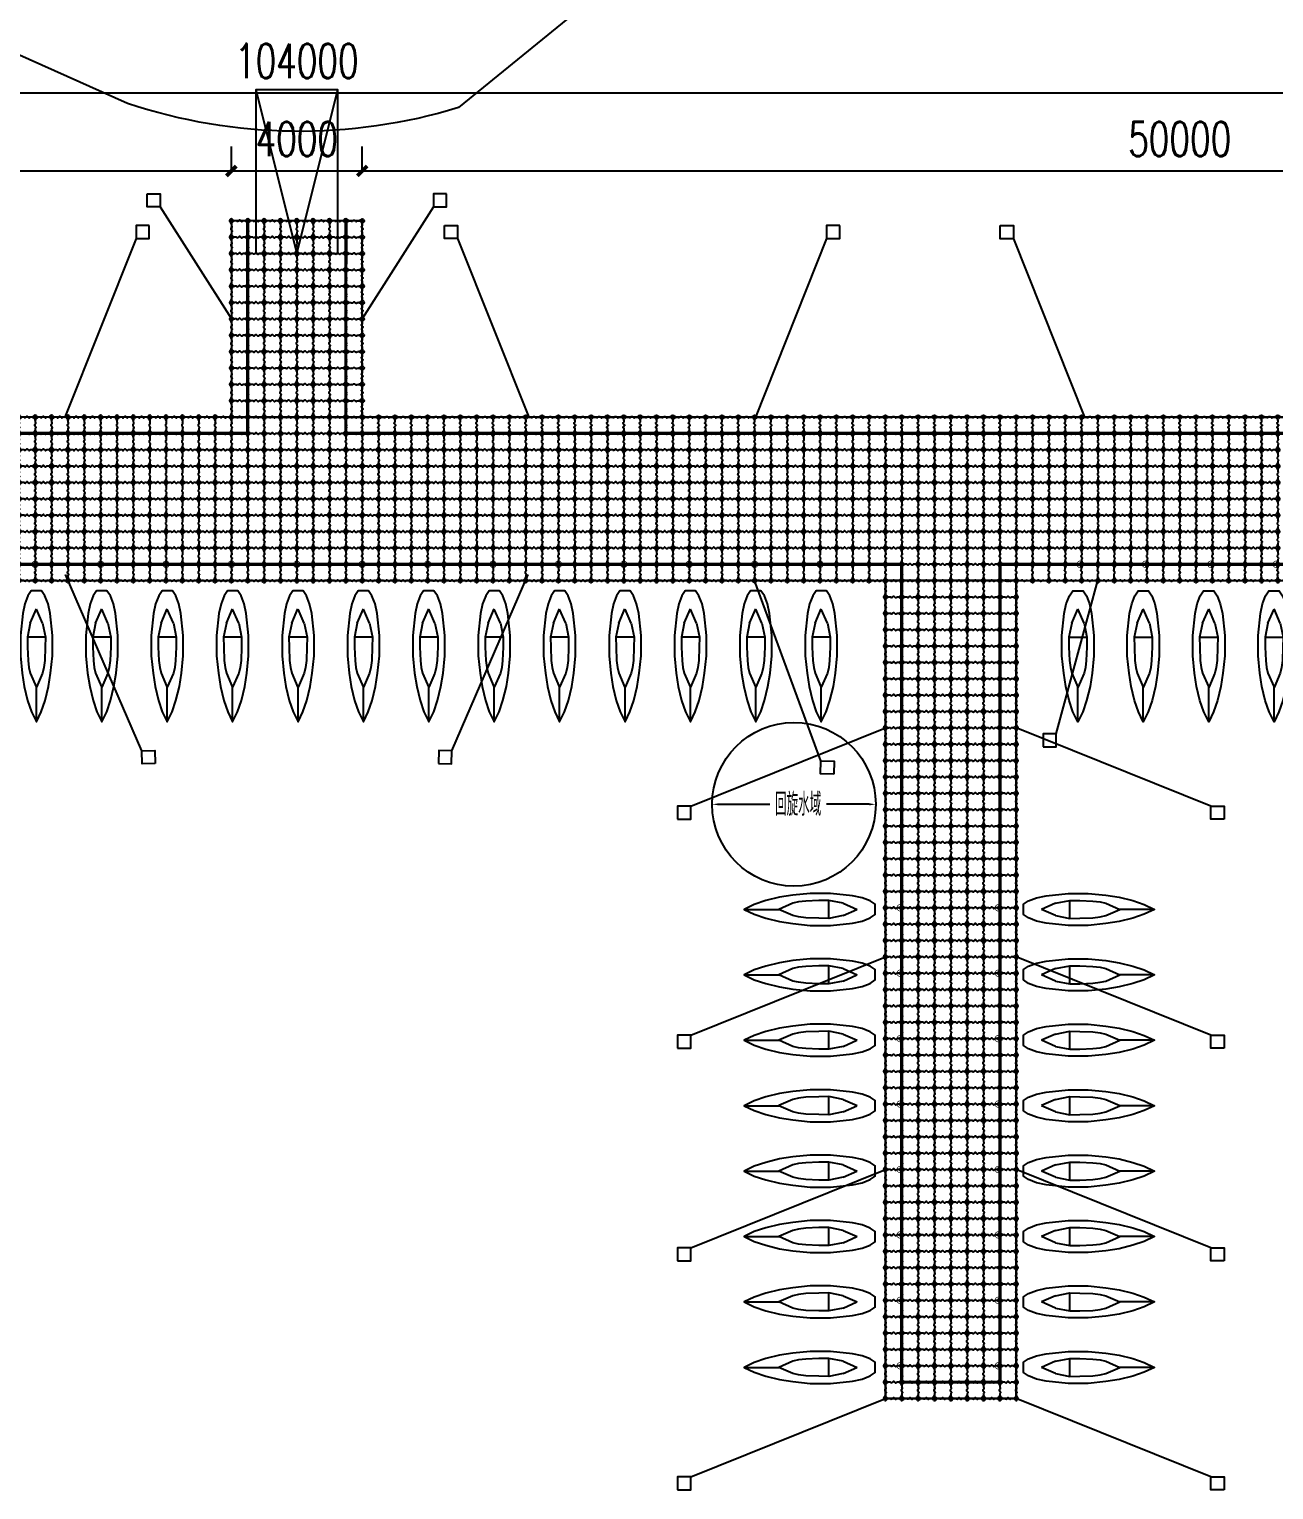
# Model space of a CAD drawing. Extents: x -2575501 to 16617496, y -2334620 to 1078419.
# Drawn here: x 10385765 to 10423826, y 393297 to 437944 of the extents above; entities that cross this region are included whole.
import ezdxf

# ---------------------------------------------------------------- set-up
doc = ezdxf.new("R2010")
doc.units = 0
doc.header["$LTSCALE"] = 10
doc.header["$MEASUREMENT"] = 0
for name, color, linetype in [('W-BRIDGE_APPROACH引桥', 4, 'Continuous'), ('W-FLOAT_BOWL浮筒', 253, 'Continuous'), ('固定锚', 5, 'Continuous'), ('平面配景', 7, 'Continuous')]:
    doc.layers.add(name, color=color, linetype=linetype)
doc.styles.add('STANDARD_T3', font='simplex.shx', dxfattribs={"width": 0.7, "bigfont": 'gbcbig.shx'})
doc.dimstyles.new('W&&200', dxfattribs={"dimtxt": 700, "dimasz": 200, "dimexe": 500, "dimexo": 600, "dimgap": 200, "dimtad": 1, "dimdec": 0, "dimzin": 0, "dimdsep": 46, "dimtxsty": 'STANDARD_T3', "dimcen": 0.09, "dimclrd": 1, "dimclre": 1, "dimclrt": 7, "dimazin": 2, "dimtfac": 1, "dimtdec": 0, "dimtix": 1, "dimtmove": 2, "dimatfit": 3, "dimfxl": 100, "dimtolj": 1, "dimtzin": 0, "dimarcsym": 0})
doc.dimstyles.new('W__300', dxfattribs={"dimtxt": 1050, "dimasz": 300, "dimexe": 750, "dimexo": 900, "dimgap": 450, "dimtad": 1, "dimdec": 0, "dimzin": 0, "dimdsep": 46, "dimtxsty": 'STANDARD_T3', "dimblk": 'ARCHTICK', "dimcen": 0.09, "dimclrd": 1, "dimclre": 1, "dimclrt": 2, "dimadec": 0, "dimazin": 0, "dimtfac": 1, "dimtdec": 0, "dimtix": 1, "dimtmove": 2, "dimatfit": 3, "dimldrblk": 'ARCHTICK', "dimfxl": 1, "dimtolj": 1, "dimtzin": 0, "dimarcsym": 0})

# ---------------------------------------------------------------- blocks, each defined once
blk = doc.blocks.new('橙浮筒')
at = {"layer": 'W-FLOAT_BOWL浮筒', "color": 30}
for p, q in [((-549, 527), (-527, 549)), ((-549, 473), (-521, 445)), ((-445, 479), (-479, 445)), ((-473, 549), (-445, 521)), ((-351, 500), (-395, 500)), ((-329, 484), (-345, 497)), ((-307, 481), (-323, 481)), ((-301, 484), (-268, 513)), ((-239, 516), (-261, 516)), ((-199, 484), (-232, 513)), ((-193, 481), (-177, 481)), ((-171, 484), (-155, 497)), ((-105, 500), (-149, 500)), ((-27, 549), (-55, 521)), ((-55, 479), (-21, 445)), ((49, 473), (21, 445)), ((27, 549), (49, 527)), ((-549, 27), (-521, 55)), ((-516, 261), (-516, 239)), ((-484, 301), (-513, 268)), ((-484, 199), (-513, 232)), ((-500, 395), (-500, 351)), ((-500, 149), (-500, 105)), ((-484, 329), (-497, 345)), ((-484, 171), (-497, 155)), ((-481, 307), (-481, 323)), ((-481, 193), (-481, 177)), ((-479, 55), (-445, 21)), ((-351, 0), (-395, 0)), ((-297, -13), (-264, 16)), ((-242, 19), (-258, 19)), ((-203, -13), (-236, 16)), ((-105, 0), (-149, 0)), ((-21, 55), (-55, 21)), ((-19, 258), (-19, 242)), ((13, 297), (-16, 264)), ((13, 203), (-16, 236)), ((0, 395), (0, 351)), ((0, 149), (0, 105)), ((13, 333), (3, 345)), ((13, 167), (3, 155)), ((16, 304), (16, 326)), ((16, 196), (16, 174)), ((49, 27), (21, 55)), ((-527, -49), (-549, -27)), ((-473, -49), (-445, -21)), ((-333, -13), (-345, -3)), ((-304, -16), (-326, -16)), ((-196, -16), (-174, -16)), ((-167, -13), (-155, -3)), ((-27, -49), (-55, -21)), ((49, -27), (27, -49))]:
    blk.add_line(p, q, dxfattribs=at)
for centre, radius, start, end in [((-522, 500), 38, 135, 225), ((-524, 500), 7, 90, 270), ((-500, 522), 38, 45, 135), ((-500, 500), 25, 106.2602, 163.7398), ((-500, 500), 25, 196.2602, 253.7398), ((-500, 524), 7, 0, 180), ((-500, 476), 7, 180, 0), ((-500, 500), 25, 16.2602, 73.7398), ((-500, 500), 25, 286.2602, 343.7398), ((-476, 500), 7, 270, 90), ((-395, 570), 70, 225, 270), ((-395, 430), 70, 90, 135), ((-351, 490), 10, 47.7263, 90), ((-323, 491), 10, 227.7263, 270), ((-307, 491), 10, 270, 312.2737), ((-261, 506), 10, 90, 132.2737), ((-239, 506), 10, 47.7263, 90), ((-193, 491), 10, 227.7263, 270), ((-177, 491), 10, 270, 312.2737), ((-149, 490), 10, 90, 132.2737), ((-105, 570), 70, 270, 315), ((-105, 430), 70, 45, 90), ((-24, 500), 7, 90, 270), ((0, 522), 38, 45, 135), ((0, 500), 25, 106.2602, 163.7398), ((0, 500), 25, 196.2602, 253.7398), ((0, 524), 7, 0, 180), ((0, 476), 7, 180, 0), ((0, 500), 25, 16.2602, 73.7398), ((0, 500), 25, 286.2602, 343.7398), ((24, 500), 7, 270, 90), ((22, 500), 38, 315, 45), ((-522, 0), 38, 135, 225), ((-524, 0), 7, 90, 270), ((-500, 0), 25, 106.2602, 163.7398), ((-570, 395), 70, 0, 45), ((-570, 105), 70, 315, 0), ((-506, 261), 10, 137.7263, 180), ((-506, 239), 10, 180, 222.2737), ((-500, 24), 7, 0, 180), ((-430, 395), 70, 135, 180), ((-490, 351), 10, 180, 222.2737), ((-490, 149), 10, 137.7263, 180), ((-430, 105), 70, 180, 225), ((-500, 0), 25, 16.2602, 73.7398), ((-491, 323), 10, 0, 42.2737), ((-491, 307), 10, 317.7263, 0), ((-491, 193), 10, 0, 42.2737), ((-491, 177), 10, 317.7263, 0), ((-476, 0), 7, 270, 90), ((-395, 70), 70, 225, 270), ((-395, -70), 70, 90, 135), ((-351, -10), 10, 47.7263, 90), ((-258, 9), 10, 90, 132.2737), ((-242, 9), 10, 47.7263, 90), ((-149, -10), 10, 90, 132.2737), ((-105, 70), 70, 270, 315), ((-105, -70), 70, 45, 90), ((-24, 0), 7, 90, 270), ((0, 0), 25, 106.2602, 163.7398), ((-70, 395), 70, 0, 45), ((-70, 105), 70, 315, 0), ((-9, 258), 10, 137.7263, 180), ((-9, 242), 10, 180, 222.2737), ((0, 24), 7, 0, 180), ((70, 395), 70, 135, 180), ((10, 351), 10, 180, 222.2737), ((10, 149), 10, 137.7263, 180), ((70, 105), 70, 180, 225), ((0, 0), 25, 16.2602, 73.7398), ((6, 326), 10, 0, 42.2737), ((6, 304), 10, 317.7263, 0), ((6, 196), 10, 0, 42.2737), ((6, 174), 10, 317.7263, 0), ((24, 0), 7, 270, 90), ((22, 0), 38, 315, 45), ((-500, -22), 38, 225, 315), ((-500, 0), 25, 196.2602, 253.7398), ((-500, -24), 7, 180, 0), ((-500, 0), 25, 286.2602, 343.7398), ((-326, -6), 10, 227.7263, 270), ((-304, -6), 10, 270, 312.2737), ((-196, -6), 10, 227.7263, 270), ((-174, -6), 10, 270, 312.2737), ((0, -22), 38, 225, 315), ((0, 0), 25, 196.2602, 253.7398), ((0, -24), 7, 180, 0), ((0, 0), 25, 286.2602, 343.7398)]:
    blk.add_arc(centre, radius, start, end, dxfattribs=at)
blk = doc.blocks.new('*U23')
blk.add_blockref('橙浮筒', (250, -250))
blk = doc.blocks.new('*U24')
at = {"color": 0, "linetype": 'ByBlock', "lineweight": -2, "transparency": 16777216}
for p in [(0, 0), (500, 0), (1000, 0), (1500, 0), (2000, 0), (2500, 0), (3000, 0), (3500, 0), (4000, 0), (4500, 0), (5000, 0), (5500, 0), (6000, 0), (6500, 0), (7000, 0), (7500, 0), (8000, 0), (8500, 0), (9000, 0), (9500, 0), (10000, 0), (10500, 0), (11000, 0), (11500, 0), (12000, 0), (12500, 0), (13000, 0), (13500, 0), (14000, 0), (14500, 0), (15000, 0), (15500, 0), (16000, 0), (16500, 0), (17000, 0), (17500, 0), (18000, 0), (18500, 0), (19000, 0), (19500, 0), (20000, 0), (20500, 0), (21000, 0), (21500, 0), (22000, 0), (22500, 0), (23000, 0), (23500, 0), (24000, 0), (24500, 0), (25000, 0), (25500, 0), (26000, 0), (26500, 0), (27000, 0), (27500, 0), (28000, 0), (28500, 0), (29000, 0), (29500, 0), (30000, 0), (30500, 0), (31000, 0), (31500, 0), (32000, 0), (32500, 0), (33000, 0), (33500, 0), (34000, 0), (34500, 0), (35000, 0), (35500, 0), (36000, 0), (36500, 0), (37000, 0), (37500, 0), (38000, 0), (38500, 0), (39000, 0), (39500, 0), (40000, 0), (40500, 0), (41000, 0), (41500, 0), (42000, 0), (42500, 0), (43000, 0), (43500, 0), (44000, 0), (44500, 0), (45000, 0), (45500, 0), (46000, 0), (46500, 0), (47000, 0), (47500, 0), (48000, 0), (48500, 0), (49000, 0), (49500, 0), (50000, 0)]:
    blk.add_blockref('*U23', p, dxfattribs=at)
blk = doc.blocks.new('*U31')
blk.add_blockref('橙浮筒', (250, -250))
blk = doc.blocks.new('*U32')
at = {"color": 0, "linetype": 'ByBlock', "lineweight": -2, "transparency": 16777216}
for p in [(0, 0), (500, 0), (1000, 0), (1500, 0), (2000, 0), (2500, 0), (3000, 0), (3500, 0), (4000, 0), (4500, 0), (5000, 0), (5500, 0), (6000, 0), (6500, 0), (7000, 0), (7500, 0), (8000, 0), (8500, 0), (9000, 0), (9500, 0), (10000, 0), (10500, 0), (11000, 0), (11500, 0), (12000, 0), (12500, 0), (13000, 0), (13500, 0), (14000, 0), (14500, 0), (15000, 0), (15500, 0), (16000, 0), (16500, 0), (17000, 0), (17500, 0), (18000, 0), (18500, 0), (19000, 0), (19500, 0), (20000, 0), (20500, 0), (21000, 0), (21500, 0), (22000, 0), (22500, 0), (23000, 0), (23500, 0), (24000, 0), (24500, 0), (25000, 0), (25500, 0), (26000, 0), (26500, 0), (27000, 0), (27500, 0), (28000, 0), (28500, 0), (29000, 0), (29500, 0), (30000, 0)]:
    blk.add_blockref('*U31', p, dxfattribs=at)
blk = doc.blocks.new('*U33')
blk.add_blockref('橙浮筒', (250, -250))
blk = doc.blocks.new('*U34')
at = {"color": 0, "linetype": 'ByBlock', "lineweight": -2, "transparency": 16777216}
for p in [(0, 0), (500, 0), (1000, 0), (1500, 0), (2000, 0), (2500, 0), (3000, 0), (3500, 0), (4000, 0), (4500, 0), (5000, 0), (5500, 0), (6000, 0), (6500, 0), (7000, 0), (7500, 0), (8000, 0), (8500, 0), (9000, 0), (9500, 0), (10000, 0), (10500, 0), (11000, 0), (11500, 0), (12000, 0), (12500, 0), (13000, 0), (13500, 0), (14000, 0), (14500, 0), (15000, 0), (15500, 0), (16000, 0), (16500, 0), (17000, 0), (17500, 0), (18000, 0), (18500, 0), (19000, 0), (19500, 0), (20000, 0), (20500, 0), (21000, 0), (21500, 0), (22000, 0), (22500, 0), (23000, 0), (23500, 0), (24000, 0), (24500, 0), (25000, 0), (25500, 0), (26000, 0), (26500, 0), (27000, 0), (27500, 0), (28000, 0), (28500, 0), (29000, 0), (29500, 0), (30000, 0), (30500, 0), (31000, 0), (31500, 0), (32000, 0), (32500, 0), (33000, 0), (33500, 0), (34000, 0), (34500, 0), (35000, 0), (35500, 0), (36000, 0), (36500, 0)]:
    blk.add_blockref('*U33', p, dxfattribs=at)
blk = doc.blocks.new('*U43')
blk.add_blockref('橙浮筒', (250, -250))
blk = doc.blocks.new('*U44')
at = {"color": 0, "linetype": 'ByBlock', "lineweight": -2, "transparency": 16777216}
for p in [(0, 0), (0, -500), (0, -1000), (0, -1500), (0, -2000), (0, -2500), (0, -3000), (0, -3500), (0, -4000), (0, -4500), (0, -5000), (0, -5500), (0, -6000), (0, -6500), (0, -7000), (0, -7500), (0, -8000), (0, -8500), (0, -9000), (0, -9500), (0, -10000), (0, -10500), (0, -11000), (0, -11500), (0, -12000), (0, -12500), (0, -13000), (0, -13500), (0, -14000), (0, -14500), (0, -15000), (0, -15500), (0, -16000), (0, -16500), (0, -17000), (0, -17500), (0, -18000), (0, -18500), (0, -19000), (0, -19500), (0, -20000), (0, -20500), (0, -21000), (0, -21500), (0, -22000), (0, -22500), (0, -23000), (0, -23500), (0, -24000), (0, -24500)]:
    blk.add_blockref('*U43', p, dxfattribs=at)
blk = doc.blocks.new('*U45')
blk.add_blockref('橙浮筒', (250, -250))
blk = doc.blocks.new('*U46')
at = {"color": 0, "linetype": 'ByBlock', "lineweight": -2, "transparency": 16777216}
for p in [(0, 0), (0, -500), (0, -1000), (0, -1500), (0, -2000), (0, -2500), (0, -3000), (0, -3500), (0, -4000), (0, -4500), (0, -5000), (0, -5500), (0, -6000), (0, -6500), (0, -7000), (0, -7500), (0, -8000), (0, -8500), (0, -9000), (0, -9500), (0, -10000), (0, -10500), (0, -11000), (0, -11500), (0, -12000), (0, -12500), (0, -13000), (0, -13500), (0, -14000), (0, -14500), (0, -15000), (0, -15500), (0, -16000), (0, -16500), (0, -17000), (0, -17500), (0, -18000), (0, -18500), (0, -19000), (0, -19500), (0, -20000), (0, -20500), (0, -21000), (0, -21500), (0, -22000), (0, -22500), (0, -23000), (0, -23500), (0, -24000), (0, -24500)]:
    blk.add_blockref('*U45', p, dxfattribs=at)
blk = doc.blocks.new('*U41')
blk.add_blockref('橙浮筒', (250, -250))
blk = doc.blocks.new('*U42')
at = {"color": 0, "linetype": 'ByBlock', "lineweight": -2, "transparency": 16777216}
for p in [(0, 0), (500, 0), (1000, 0), (1500, 0), (2000, 0), (2500, 0)]:
    blk.add_blockref('*U41', p, dxfattribs=at)
blk = doc.blocks.new('蓝浮筒')
at = {"layer": 'W-FLOAT_BOWL浮筒', "color": 5}
for p, q in [((-549, 527), (-527, 549)), ((-549, 473), (-521, 445)), ((-445, 479), (-479, 445)), ((-473, 549), (-445, 521)), ((-351, 500), (-395, 500)), ((-329, 484), (-345, 497)), ((-307, 481), (-323, 481)), ((-301, 484), (-268, 513)), ((-239, 516), (-261, 516)), ((-199, 484), (-232, 513)), ((-193, 481), (-177, 481)), ((-171, 484), (-155, 497)), ((-105, 500), (-149, 500)), ((-27, 549), (-55, 521)), ((-55, 479), (-21, 445)), ((49, 473), (21, 445)), ((27, 549), (49, 527)), ((-549, 27), (-521, 55)), ((-516, 261), (-516, 239)), ((-484, 301), (-513, 268)), ((-484, 199), (-513, 232)), ((-500, 395), (-500, 351)), ((-500, 149), (-500, 105)), ((-484, 329), (-497, 345)), ((-484, 171), (-497, 155)), ((-481, 307), (-481, 323)), ((-481, 193), (-481, 177)), ((-479, 55), (-445, 21)), ((-351, 0), (-395, 0)), ((-297, -13), (-264, 16)), ((-242, 19), (-258, 19)), ((-203, -13), (-236, 16)), ((-105, 0), (-149, 0)), ((-21, 55), (-55, 21)), ((-19, 258), (-19, 242)), ((13, 297), (-16, 264)), ((13, 203), (-16, 236)), ((0, 395), (0, 351)), ((0, 149), (0, 105)), ((13, 333), (3, 345)), ((13, 167), (3, 155)), ((16, 304), (16, 326)), ((16, 196), (16, 174)), ((49, 27), (21, 55)), ((-527, -49), (-549, -27)), ((-473, -49), (-445, -21)), ((-333, -13), (-345, -3)), ((-304, -16), (-326, -16)), ((-196, -16), (-174, -16)), ((-167, -13), (-155, -3)), ((-27, -49), (-55, -21)), ((49, -27), (27, -49))]:
    blk.add_line(p, q, dxfattribs=at)
for centre, radius, start, end in [((-522, 500), 38, 135, 225), ((-524, 500), 7, 90, 270), ((-500, 522), 38, 45, 135), ((-500, 500), 25, 106.2602, 163.7398), ((-500, 500), 25, 196.2602, 253.7398), ((-500, 524), 7, 0, 180), ((-500, 476), 7, 180, 0), ((-500, 500), 25, 16.2602, 73.7398), ((-500, 500), 25, 286.2602, 343.7398), ((-476, 500), 7, 270, 90), ((-395, 570), 70, 225, 270), ((-395, 430), 70, 90, 135), ((-351, 490), 10, 47.7263, 90), ((-323, 491), 10, 227.7263, 270), ((-307, 491), 10, 270, 312.2737), ((-261, 506), 10, 90, 132.2737), ((-239, 506), 10, 47.7263, 90), ((-193, 491), 10, 227.7263, 270), ((-177, 491), 10, 270, 312.2737), ((-149, 490), 10, 90, 132.2737), ((-105, 570), 70, 270, 315), ((-105, 430), 70, 45, 90), ((-24, 500), 7, 90, 270), ((0, 522), 38, 45, 135), ((0, 500), 25, 106.2602, 163.7398), ((0, 500), 25, 196.2602, 253.7398), ((0, 524), 7, 0, 180), ((0, 476), 7, 180, 0), ((0, 500), 25, 16.2602, 73.7398), ((0, 500), 25, 286.2602, 343.7398), ((24, 500), 7, 270, 90), ((22, 500), 38, 315, 45), ((-522, 0), 38, 135, 225), ((-524, 0), 7, 90, 270), ((-500, 0), 25, 106.2602, 163.7398), ((-570, 395), 70, 0, 45), ((-570, 105), 70, 315, 0), ((-506, 261), 10, 137.7263, 180), ((-506, 239), 10, 180, 222.2737), ((-500, 24), 7, 0, 180), ((-430, 395), 70, 135, 180), ((-490, 351), 10, 180, 222.2737), ((-490, 149), 10, 137.7263, 180), ((-430, 105), 70, 180, 225), ((-500, 0), 25, 16.2602, 73.7398), ((-491, 323), 10, 0, 42.2737), ((-491, 307), 10, 317.7263, 0), ((-491, 193), 10, 0, 42.2737), ((-491, 177), 10, 317.7263, 0), ((-476, 0), 7, 270, 90), ((-395, 70), 70, 225, 270), ((-395, -70), 70, 90, 135), ((-351, -10), 10, 47.7263, 90), ((-258, 9), 10, 90, 132.2737), ((-242, 9), 10, 47.7263, 90), ((-149, -10), 10, 90, 132.2737), ((-105, 70), 70, 270, 315), ((-105, -70), 70, 45, 90), ((-24, 0), 7, 90, 270), ((0, 0), 25, 106.2602, 163.7398), ((-70, 395), 70, 0, 45), ((-70, 105), 70, 315, 0), ((-9, 258), 10, 137.7263, 180), ((-9, 242), 10, 180, 222.2737), ((0, 24), 7, 0, 180), ((70, 395), 70, 135, 180), ((10, 351), 10, 180, 222.2737), ((10, 149), 10, 137.7263, 180), ((70, 105), 70, 180, 225), ((0, 0), 25, 16.2602, 73.7398), ((6, 326), 10, 0, 42.2737), ((6, 304), 10, 317.7263, 0), ((6, 196), 10, 0, 42.2737), ((6, 174), 10, 317.7263, 0), ((24, 0), 7, 270, 90), ((22, 0), 38, 315, 45), ((-500, -22), 38, 225, 315), ((-500, 0), 25, 196.2602, 253.7398), ((-500, -24), 7, 180, 0), ((-500, 0), 25, 286.2602, 343.7398), ((-326, -6), 10, 227.7263, 270), ((-304, -6), 10, 270, 312.2737), ((-196, -6), 10, 227.7263, 270), ((-174, -6), 10, 270, 312.2737), ((0, -22), 38, 225, 315), ((0, 0), 25, 196.2602, 253.7398), ((0, -24), 7, 180, 0), ((0, 0), 25, 286.2602, 343.7398)]:
    blk.add_arc(centre, radius, start, end, dxfattribs=at)
blk = doc.blocks.new('*U47')
blk.add_blockref('蓝浮筒', (250, -250))
blk = doc.blocks.new('*U48')
at = {"color": 0, "linetype": 'ByBlock', "lineweight": -2, "transparency": 16777216}
for p in [(43000, 3500), (43500, 3500), (44000, 3500), (44500, 3500), (45000, 3500), (45500, 3500), (46000, 3500), (46500, 3500), (47000, 3500), (47500, 3500), (48000, 3500), (48500, 3500), (49000, 3500), (49500, 3500), (50000, 3500), (50500, 3500), (51000, 3500), (51500, 3500), (52000, 3500), (52500, 3500), (53000, 3500), (53500, 3500), (54000, 3500), (54500, 3500), (55000, 3500), (55500, 3500), (56000, 3500), (56500, 3500), (57000, 3500), (57500, 3500), (58000, 3500), (58500, 3500), (59000, 3500), (59500, 3500), (60000, 3500), (60500, 3500), (61000, 3500), (61500, 3500), (62000, 3500), (62500, 3500), (63000, 3500), (63500, 3500), (64000, 3500), (64500, 3500), (65000, 3500), (65500, 3500), (66000, 3500), (66500, 3500), (67000, 3500), (67500, 3500), (68000, 3500), (68500, 3500), (69000, 3500), (69500, 3500), (70000, 3500), (70500, 3500), (71000, 3500), (71500, 3500), (72000, 3500), (72500, 3500), (73000, 3500), (73500, 3500), (74000, 3500), (74500, 3500), (75000, 3500), (75500, 3500), (76000, 3500), (76500, 3500), (77000, 3500), (77500, 3500), (78000, 3500), (78500, 3500), (79000, 3500), (79500, 3500), (80000, 3500), (80500, 3500), (81000, 3500), (43000, 3000), (43500, 3000), (44000, 3000), (44500, 3000), (45000, 3000), (45500, 3000), (46000, 3000), (46500, 3000), (47000, 3000), (47500, 3000), (48000, 3000), (48500, 3000), (49000, 3000), (49500, 3000), (50000, 3000), (50500, 3000), (51000, 3000), (51500, 3000), (52000, 3000), (52500, 3000), (53000, 3000), (53500, 3000), (54000, 3000), (54500, 3000), (55000, 3000), (55500, 3000), (56000, 3000), (56500, 3000), (57000, 3000), (57500, 3000), (58000, 3000), (58500, 3000), (59000, 3000), (59500, 3000), (60000, 3000), (60500, 3000), (61000, 3000), (61500, 3000), (62000, 3000), (62500, 3000), (63000, 3000), (63500, 3000), (64000, 3000), (64500, 3000), (65000, 3000), (65500, 3000), (66000, 3000), (66500, 3000), (67000, 3000), (67500, 3000), (68000, 3000), (68500, 3000), (69000, 3000), (69500, 3000), (70000, 3000), (70500, 3000), (71000, 3000), (71500, 3000), (72000, 3000), (72500, 3000), (73000, 3000), (73500, 3000), (74000, 3000), (74500, 3000), (75000, 3000), (75500, 3000), (76000, 3000), (76500, 3000), (77000, 3000), (77500, 3000), (78000, 3000), (78500, 3000), (79000, 3000), (79500, 3000), (80000, 3000), (80500, 3000), (81000, 3000), (43000, 2500), (43500, 2500), (44000, 2500), (44500, 2500), (45000, 2500), (45500, 2500), (46000, 2500), (46500, 2500), (47000, 2500), (47500, 2500), (48000, 2500), (48500, 2500), (49000, 2500), (49500, 2500), (50000, 2500), (50500, 2500), (51000, 2500), (51500, 2500), (52000, 2500), (52500, 2500), (53000, 2500), (53500, 2500), (54000, 2500), (54500, 2500), (55000, 2500), (55500, 2500), (56000, 2500), (56500, 2500), (57000, 2500), (57500, 2500), (58000, 2500), (58500, 2500), (59000, 2500), (59500, 2500), (60000, 2500), (60500, 2500), (61000, 2500), (61500, 2500), (62000, 2500), (62500, 2500), (63000, 2500), (63500, 2500), (64000, 2500), (64500, 2500), (65000, 2500), (65500, 2500), (66000, 2500), (66500, 2500), (67000, 2500), (67500, 2500), (68000, 2500), (68500, 2500), (69000, 2500), (69500, 2500), (70000, 2500), (70500, 2500), (71000, 2500), (71500, 2500), (72000, 2500), (72500, 2500), (73000, 2500), (73500, 2500), (74000, 2500), (74500, 2500), (75000, 2500), (75500, 2500), (76000, 2500), (76500, 2500), (77000, 2500), (77500, 2500), (78000, 2500), (78500, 2500), (79000, 2500), (79500, 2500), (80000, 2500), (80500, 2500), (81000, 2500), (43000, 2000), (43500, 2000), (44000, 2000), (44500, 2000), (45000, 2000), (45500, 2000), (46000, 2000), (46500, 2000), (47000, 2000), (47500, 2000), (48000, 2000), (48500, 2000), (49000, 2000), (49500, 2000), (50000, 2000), (50500, 2000), (51000, 2000), (51500, 2000), (52000, 2000), (52500, 2000), (53000, 2000), (53500, 2000), (54000, 2000), (54500, 2000), (55000, 2000), (55500, 2000), (56000, 2000), (56500, 2000), (57000, 2000), (57500, 2000), (58000, 2000), (58500, 2000), (59000, 2000), (59500, 2000), (60000, 2000), (60500, 2000), (61000, 2000), (61500, 2000), (62000, 2000), (62500, 2000), (63000, 2000), (63500, 2000), (64000, 2000), (64500, 2000), (65000, 2000), (65500, 2000), (66000, 2000), (66500, 2000), (67000, 2000), (67500, 2000), (68000, 2000), (68500, 2000), (69000, 2000), (69500, 2000), (70000, 2000), (70500, 2000), (71000, 2000), (71500, 2000), (72000, 2000), (72500, 2000), (73000, 2000), (73500, 2000), (74000, 2000), (74500, 2000), (75000, 2000), (75500, 2000), (76000, 2000), (76500, 2000), (77000, 2000), (77500, 2000), (78000, 2000), (78500, 2000), (79000, 2000), (79500, 2000), (80000, 2000), (80500, 2000), (81000, 2000), (43000, 1500), (43500, 1500), (44000, 1500), (44500, 1500), (45000, 1500), (45500, 1500), (46000, 1500), (46500, 1500), (47000, 1500), (47500, 1500), (48000, 1500), (48500, 1500), (49000, 1500), (49500, 1500), (50000, 1500), (50500, 1500), (51000, 1500), (51500, 1500), (52000, 1500), (52500, 1500), (53000, 1500), (53500, 1500), (54000, 1500), (54500, 1500), (55000, 1500), (55500, 1500), (56000, 1500), (56500, 1500), (57000, 1500), (57500, 1500), (58000, 1500), (58500, 1500), (59000, 1500), (59500, 1500), (60000, 1500), (60500, 1500), (61000, 1500), (61500, 1500), (62000, 1500), (62500, 1500), (63000, 1500), (63500, 1500), (64000, 1500), (64500, 1500), (65000, 1500), (65500, 1500), (66000, 1500), (66500, 1500), (67000, 1500), (67500, 1500), (68000, 1500), (68500, 1500), (69000, 1500), (69500, 1500), (70000, 1500), (70500, 1500), (71000, 1500), (71500, 1500), (72000, 1500), (72500, 1500), (73000, 1500), (73500, 1500), (74000, 1500), (74500, 1500), (75000, 1500), (75500, 1500), (76000, 1500), (76500, 1500), (77000, 1500), (77500, 1500), (78000, 1500), (78500, 1500), (79000, 1500), (79500, 1500), (80000, 1500), (80500, 1500), (81000, 1500), (43000, 1000), (43500, 1000), (44000, 1000), (44500, 1000), (45000, 1000), (45500, 1000), (46000, 1000), (46500, 1000), (47000, 1000), (47500, 1000), (48000, 1000), (48500, 1000), (49000, 1000), (49500, 1000), (50000, 1000), (50500, 1000), (51000, 1000), (51500, 1000), (52000, 1000), (52500, 1000), (53000, 1000), (53500, 1000), (54000, 1000), (54500, 1000), (55000, 1000), (55500, 1000), (56000, 1000), (56500, 1000), (57000, 1000), (57500, 1000), (58000, 1000), (58500, 1000), (59000, 1000), (59500, 1000), (60000, 1000), (60500, 1000), (61000, 1000), (61500, 1000), (62000, 1000), (62500, 1000), (63000, 1000), (63500, 1000), (64000, 1000), (64500, 1000), (65000, 1000), (65500, 1000), (66000, 1000), (66500, 1000), (67000, 1000), (67500, 1000), (68000, 1000), (68500, 1000), (69000, 1000), (69500, 1000), (70000, 1000), (70500, 1000), (71000, 1000), (71500, 1000), (72000, 1000), (72500, 1000), (73000, 1000), (73500, 1000), (74000, 1000), (74500, 1000), (75000, 1000), (75500, 1000), (76000, 1000), (76500, 1000), (77000, 1000), (77500, 1000), (78000, 1000), (78500, 1000), (79000, 1000), (79500, 1000), (80000, 1000), (80500, 1000), (81000, 1000), (43000, 500), (43500, 500), (44000, 500), (44500, 500), (45000, 500), (45500, 500), (46000, 500), (46500, 500), (47000, 500), (47500, 500), (48000, 500), (48500, 500), (49000, 500), (49500, 500), (50000, 500), (50500, 500), (51000, 500), (51500, 500), (52000, 500), (52500, 500), (53000, 500), (53500, 500), (54000, 500), (54500, 500), (55000, 500), (55500, 500), (56000, 500), (56500, 500), (57000, 500), (57500, 500), (58000, 500), (58500, 500), (59000, 500), (59500, 500), (60000, 500), (60500, 500), (61000, 500), (61500, 500), (62000, 500), (62500, 500), (63000, 500), (63500, 500), (64000, 500), (64500, 500), (65000, 500), (65500, 500), (66000, 500), (66500, 500), (67000, 500), (67500, 500), (68000, 500), (68500, 500), (69000, 500), (69500, 500), (70000, 500), (70500, 500), (71000, 500), (71500, 500), (72000, 500), (72500, 500), (73000, 500), (73500, 500), (74000, 500), (74500, 500), (75000, 500), (75500, 500), (76000, 500), (76500, 500), (77000, 500), (77500, 500), (78000, 500), (78500, 500), (79000, 500), (79500, 500), (80000, 500), (80500, 500), (81000, 500), (43000, 0), (43500, 0), (44000, 0), (44500, 0), (45000, 0), (45500, 0), (46000, 0), (46500, 0), (47000, 0), (47500, 0), (48000, 0), (48500, 0), (49000, 0), (49500, 0), (50000, 0), (50500, 0), (51000, 0), (51500, 0), (52000, 0), (52500, 0), (53000, 0), (53500, 0), (54000, 0), (54500, 0), (55000, 0), (55500, 0), (56000, 0), (56500, 0), (57000, 0), (57500, 0), (58000, 0), (58500, 0), (59000, 0), (59500, 0), (60000, 0), (60500, 0), (61000, 0), (61500, 0), (62000, 0), (62500, 0), (63000, 0), (63500, 0), (64000, 0), (64500, 0), (65000, 0), (65500, 0), (66000, 0), (66500, 0), (67000, 0), (67500, 0), (68000, 0), (68500, 0), (69000, 0), (69500, 0), (70000, 0), (70500, 0), (71000, 0), (71500, 0), (72000, 0), (72500, 0), (73000, 0), (73500, 0), (74000, 0), (74500, 0), (75000, 0), (75500, 0), (76000, 0), (76500, 0), (77000, 0), (77500, 0), (78000, 0), (78500, 0), (79000, 0), (79500, 0), (80000, 0), (80500, 0), (81000, 0)]:
    blk.add_blockref('*U47', p, dxfattribs=at)
blk = doc.blocks.new('*U51')
blk.add_blockref('蓝浮筒', (250, -250))
blk = doc.blocks.new('*U52')
at = {"color": 0, "linetype": 'ByBlock', "lineweight": -2, "transparency": 16777216}
for p in [(0, 24500), (500, 24500), (1000, 24500), (1500, 24500), (2000, 24500), (2500, 24500), (0, 24000), (500, 24000), (1000, 24000), (1500, 24000), (2000, 24000), (2500, 24000), (0, 23500), (500, 23500), (1000, 23500), (1500, 23500), (2000, 23500), (2500, 23500), (0, 23000), (500, 23000), (1000, 23000), (1500, 23000), (2000, 23000), (2500, 23000), (0, 22500), (500, 22500), (1000, 22500), (1500, 22500), (2000, 22500), (2500, 22500), (0, 22000), (500, 22000), (1000, 22000), (1500, 22000), (2000, 22000), (2500, 22000), (0, 21500), (500, 21500), (1000, 21500), (1500, 21500), (2000, 21500), (2500, 21500), (0, 21000), (500, 21000), (1000, 21000), (1500, 21000), (2000, 21000), (2500, 21000), (0, 20500), (500, 20500), (1000, 20500), (1500, 20500), (2000, 20500), (2500, 20500), (0, 20000), (500, 20000), (1000, 20000), (1500, 20000), (2000, 20000), (2500, 20000), (0, 19500), (500, 19500), (1000, 19500), (1500, 19500), (2000, 19500), (2500, 19500), (0, 19000), (500, 19000), (1000, 19000), (1500, 19000), (2000, 19000), (2500, 19000), (0, 18500), (500, 18500), (1000, 18500), (1500, 18500), (2000, 18500), (2500, 18500), (0, 18000), (500, 18000), (1000, 18000), (1500, 18000), (2000, 18000), (2500, 18000), (0, 17500), (500, 17500), (1000, 17500), (1500, 17500), (2000, 17500), (2500, 17500), (0, 17000), (500, 17000), (1000, 17000), (1500, 17000), (2000, 17000), (2500, 17000), (0, 16500), (500, 16500), (1000, 16500), (1500, 16500), (2000, 16500), (2500, 16500), (0, 16000), (500, 16000), (1000, 16000), (1500, 16000), (2000, 16000), (2500, 16000), (0, 15500), (500, 15500), (1000, 15500), (1500, 15500), (2000, 15500), (2500, 15500), (0, 15000), (500, 15000), (1000, 15000), (1500, 15000), (2000, 15000), (2500, 15000), (0, 14500), (500, 14500), (1000, 14500), (1500, 14500), (2000, 14500), (2500, 14500), (0, 14000), (500, 14000), (1000, 14000), (1500, 14000), (2000, 14000), (2500, 14000), (0, 13500), (500, 13500), (1000, 13500), (1500, 13500), (2000, 13500), (2500, 13500), (0, 13000), (500, 13000), (1000, 13000), (1500, 13000), (2000, 13000), (2500, 13000), (0, 12500), (500, 12500), (1000, 12500), (1500, 12500), (2000, 12500), (2500, 12500), (0, 12000), (500, 12000), (1000, 12000), (1500, 12000), (2000, 12000), (2500, 12000), (0, 11500), (500, 11500), (1000, 11500), (1500, 11500), (2000, 11500), (2500, 11500), (0, 11000), (500, 11000), (1000, 11000), (1500, 11000), (2000, 11000), (2500, 11000), (0, 10500), (500, 10500), (1000, 10500), (1500, 10500), (2000, 10500), (2500, 10500), (0, 10000), (500, 10000), (1000, 10000), (1500, 10000), (2000, 10000), (2500, 10000), (0, 9500), (500, 9500), (1000, 9500), (1500, 9500), (2000, 9500), (2500, 9500), (0, 9000), (500, 9000), (1000, 9000), (1500, 9000), (2000, 9000), (2500, 9000), (0, 8500), (500, 8500), (1000, 8500), (1500, 8500), (2000, 8500), (2500, 8500), (0, 8000), (500, 8000), (1000, 8000), (1500, 8000), (2000, 8000), (2500, 8000), (0, 7500), (500, 7500), (1000, 7500), (1500, 7500), (2000, 7500), (2500, 7500), (0, 7000), (500, 7000), (1000, 7000), (1500, 7000), (2000, 7000), (2500, 7000), (0, 6500), (500, 6500), (1000, 6500), (1500, 6500), (2000, 6500), (2500, 6500), (0, 6000), (500, 6000), (1000, 6000), (1500, 6000), (2000, 6000), (2500, 6000), (0, 5500), (500, 5500), (1000, 5500), (1500, 5500), (2000, 5500), (2500, 5500), (0, 5000), (500, 5000), (1000, 5000), (1500, 5000), (2000, 5000), (2500, 5000), (0, 4500), (500, 4500), (1000, 4500), (1500, 4500), (2000, 4500), (2500, 4500), (0, 4000), (500, 4000), (1000, 4000), (1500, 4000), (2000, 4000), (2500, 4000), (0, 3500), (500, 3500), (1000, 3500), (1500, 3500), (2000, 3500), (2500, 3500), (0, 3000), (500, 3000), (1000, 3000), (1500, 3000), (2000, 3000), (2500, 3000), (0, 2500), (500, 2500), (1000, 2500), (1500, 2500), (2000, 2500), (2500, 2500), (0, 2000), (500, 2000), (1000, 2000), (1500, 2000), (2000, 2000), (2500, 2000), (0, 1500), (500, 1500), (1000, 1500), (1500, 1500), (2000, 1500), (2500, 1500), (0, 1000), (500, 1000), (1000, 1000), (1500, 1000), (2000, 1000), (2500, 1000), (0, 500), (500, 500), (1000, 500), (1500, 500), (2000, 500), (2500, 500), (0, 0), (500, 0), (1000, 0), (1500, 0), (2000, 0), (2500, 0)]:
    blk.add_blockref('*U51', p, dxfattribs=at)
blk = doc.blocks.new('*U53')
blk.add_blockref('蓝浮筒', (250, -250))
blk = doc.blocks.new('*U54')
at = {"color": 0, "linetype": 'ByBlock', "lineweight": -2, "transparency": 16777216}
for p in [(0, 5500), (500, 5500), (1000, 5500), (1500, 5500), (2000, 5500), (2500, 5500), (0, 5000), (500, 5000), (1000, 5000), (1500, 5000), (2000, 5000), (2500, 5000), (0, 4500), (500, 4500), (1000, 4500), (1500, 4500), (2000, 4500), (2500, 4500), (0, 4000), (500, 4000), (1000, 4000), (1500, 4000), (2000, 4000), (2500, 4000), (0, 3500), (500, 3500), (1000, 3500), (1500, 3500), (2000, 3500), (2500, 3500), (0, 3000), (500, 3000), (1000, 3000), (1500, 3000), (2000, 3000), (2500, 3000), (0, 2500), (500, 2500), (1000, 2500), (1500, 2500), (2000, 2500), (2500, 2500), (0, 2000), (500, 2000), (1000, 2000), (1500, 2000), (2000, 2000), (2500, 2000), (0, 1500), (500, 1500), (1000, 1500), (1500, 1500), (2000, 1500), (2500, 1500), (0, 1000), (500, 1000), (1000, 1000), (1500, 1000), (2000, 1000), (2500, 1000), (0, 500), (500, 500), (1000, 500), (1500, 500), (2000, 500), (2500, 500), (0, 0), (500, 0), (1000, 0), (1500, 0), (2000, 0), (2500, 0)]:
    blk.add_blockref('*U53', p, dxfattribs=at)
blk = doc.blocks.new('*U55')
blk.add_blockref('橙浮筒', (250, -250))
blk = doc.blocks.new('*U56')
at = {"color": 0, "linetype": 'ByBlock', "lineweight": -2, "transparency": 16777216}
for p in [(0, 0), (500, 0), (1000, 0), (1500, 0), (2000, 0), (2500, 0), (3000, 0), (3500, 0), (4000, 0), (4500, 0), (5000, 0), (5500, 0), (6000, 0), (6500, 0), (7000, 0), (7500, 0), (8000, 0), (8500, 0), (9000, 0), (9500, 0), (10000, 0), (10500, 0), (11000, 0), (11500, 0), (12000, 0), (12500, 0), (13000, 0), (13500, 0), (14000, 0), (14500, 0), (15000, 0), (15500, 0), (16000, 0), (16500, 0), (17000, 0), (17500, 0), (18000, 0), (18500, 0), (19000, 0), (19500, 0), (20000, 0), (20500, 0), (21000, 0), (21500, 0), (22000, 0), (22500, 0), (23000, 0), (23500, 0), (24000, 0), (24500, 0), (25000, 0), (25500, 0), (26000, 0), (26500, 0), (27000, 0), (27500, 0), (28000, 0), (28500, 0), (29000, 0), (29500, 0), (30000, 0), (30500, 0), (31000, 0), (31500, 0), (32000, 0), (32500, 0), (33000, 0), (33500, 0), (34000, 0), (34500, 0), (35000, 0), (35500, 0), (36000, 0), (36500, 0), (37000, 0), (37500, 0), (38000, 0), (38500, 0), (39000, 0), (39500, 0), (40000, 0), (40500, 0), (41000, 0), (41500, 0), (42000, 0), (42500, 0), (43000, 0), (43500, 0), (44000, 0), (44500, 0), (45000, 0), (45500, 0), (46000, 0), (46500, 0), (47000, 0), (47500, 0), (48000, 0), (48500, 0), (49000, 0), (49500, 0), (50000, 0)]:
    blk.add_blockref('*U55', p, dxfattribs=at)
blk = doc.blocks.new('*U57')
blk.add_blockref('橙浮筒', (250, -250))
blk = doc.blocks.new('*U58')
at = {"color": 0, "linetype": 'ByBlock', "lineweight": -2, "transparency": 16777216}
for p in [(0, 5500), (0, 5000), (0, 4500), (0, 4000), (0, 3500), (0, 3000), (0, 2500), (0, 2000), (0, 1500), (0, 1000), (0, 500), (0, 0)]:
    blk.add_blockref('*U57', p, dxfattribs=at)
blk = doc.blocks.new('*U59')
blk.add_blockref('橙浮筒', (250, -250))
blk = doc.blocks.new('*U60')
at = {"color": 0, "linetype": 'ByBlock', "lineweight": -2, "transparency": 16777216}
for p in [(0, 0), (500, 0), (1000, 0), (1500, 0), (2000, 0), (2500, 0)]:
    blk.add_blockref('*U59', p, dxfattribs=at)
blk = doc.blocks.new('*U61')
blk.add_blockref('橙浮筒', (250, -250))
blk = doc.blocks.new('*U62')
at = {"color": 0, "linetype": 'ByBlock', "lineweight": -2, "transparency": 16777216}
for p in [(0, 5500), (0, 5000), (0, 4500), (0, 4000), (0, 3500), (0, 3000), (0, 2500), (0, 2000), (0, 1500), (0, 1000), (0, 500), (0, 0)]:
    blk.add_blockref('*U61', p, dxfattribs=at)
blk = doc.blocks.new('*U68')
at = {"color": 5, "const_width": 20, "elevation": 0}
blk.add_lwpolyline([(100, 0, 1), (-100, 0, 1)], format="xyb", close=True, dxfattribs=at)
blk = doc.blocks.new('*U69')
at = {"color": 0, "linetype": 'ByBlock', "lineweight": -2, "transparency": 16777216}
for p in [(0, 0), (2000, 0), (4000, 0), (6000, 0), (8000, 0), (10000, 0), (12000, 0), (14000, 0), (16000, 0), (18000, 0), (20000, 0), (22000, 0), (24000, 0), (26000, 0), (28000, 0), (30000, 0), (32000, 0)]:
    blk.add_blockref('*U68', p, dxfattribs=at)
blk = doc.blocks.new('渔船')
at = {"layer": '平面配景'}
for p, q in [((-810, -178), (-1241, 10)), ((-810, 200), (-1237, 11)), ((-810, 200), (-378, 287)), ((-378, 287), (-378, -265)), ((-378, 287), (-70, 283)), ((-70, 283), (332, 268)), ((332, 268), (553, 240)), ((553, 240), (727, 200)), ((727, 200), (1154, 11)), ((727, -178), (1157, 10)), ((2210, 11), (1156, 11)), ((-810, -178), (-378, -265)), ((-378, -265), (-70, -261)), ((-70, -261), (332, -245)), ((332, -245), (553, -218)), ((553, -218), (727, -178))]:
    blk.add_line(p, q, dxfattribs=at)
blk.add_lwpolyline([(190, -478), (727, -423), (1129, -360), (1555, -257), (1902, -139), (2210, 11), (1902, 161), (1555, 279), (1129, 382), (727, 445), (190, 500), (-425, 500), (-1096, 429), (-1396, 366), (-1640, 272), (-1790, 169), (-1790, -147), (-1640, -249), (-1396, -344), (-1096, -407), (-425, -478)], close=True, dxfattribs=at)
blk = doc.blocks.new('*U72')
at = {"rotation": 270}
blk.add_blockref('渔船', (-11, 210), dxfattribs=at)
blk = doc.blocks.new('*U73')
at = {"color": 0, "linetype": 'ByBlock', "lineweight": -2, "transparency": 16777216}
for p in [(0, 0), (2000, 0), (4000, 0), (6000, 0), (8000, 0), (10000, 0), (12000, 0), (14000, 0), (16000, 0), (18000, 0), (20000, 0), (22000, 0), (24000, 0), (26000, 0), (28000, 0), (30000, 0), (32000, 0)]:
    blk.add_blockref('*U72', p, dxfattribs=at)
blk = doc.blocks.new('*U76')
at = {"color": 5, "const_width": 20, "elevation": 0}
blk.add_lwpolyline([(100, 0, 1), (-100, 0, 1)], format="xyb", close=True, dxfattribs=at)
blk = doc.blocks.new('*U77')
at = {"color": 0, "linetype": 'ByBlock', "lineweight": -2, "transparency": 16777216}
for p in [(0, 0), (2000, 0), (4000, 0), (6000, 0), (8000, 0), (10000, 0), (12000, 0), (14000, 0), (16000, 0), (18000, 0), (20000, 0), (22000, 0), (24000, 0)]:
    blk.add_blockref('*U76', p, dxfattribs=at)
blk = doc.blocks.new('*U78')
at = {"rotation": 270}
blk.add_blockref('渔船', (-11, 210), dxfattribs=at)
blk = doc.blocks.new('*U79')
at = {"color": 0, "linetype": 'ByBlock', "lineweight": -2, "transparency": 16777216}
for p in [(0, 0), (2000, 0), (4000, 0), (6000, 0), (8000, 0), (10000, 0), (12000, 0), (14000, 0), (16000, 0), (18000, 0), (20000, 0), (22000, 0), (24000, 0)]:
    blk.add_blockref('*U78', p, dxfattribs=at)
blk = doc.blocks.new('*U86')
at = {"rotation": 180}
blk.add_blockref('渔船', (210, 11), dxfattribs=at)
blk = doc.blocks.new('*U87')
at = {"color": 0, "linetype": 'ByBlock', "lineweight": -2, "transparency": 16777216}
for p in [(0, 0), (0, -2000), (0, -4000), (0, -6000), (0, -8000), (0, -10000), (0, -12000), (0, -14000)]:
    blk.add_blockref('*U86', p, dxfattribs=at)
blk = doc.blocks.new('*U88')
at = {"color": 5, "const_width": 20, "elevation": 0}
blk.add_lwpolyline([(100, 0, 1), (-100, 0, 1)], format="xyb", close=True, dxfattribs=at)
blk = doc.blocks.new('*U89')
at = {"color": 0, "linetype": 'ByBlock', "lineweight": -2, "transparency": 16777216}
for p in [(0, 0), (2000, 0), (4000, 0), (6000, 0), (8000, 0), (10000, 0), (12000, 0), (14000, 0)]:
    blk.add_blockref('*U88', p, dxfattribs=at)
blk = doc.blocks.new('*U90')
at = {"rotation": 180}
blk.add_blockref('渔船', (210, 11), dxfattribs=at)
blk = doc.blocks.new('*U91')
at = {"color": 0, "linetype": 'ByBlock', "lineweight": -2, "transparency": 16777216}
for p in [(0, 0), (0, -2000), (0, -4000), (0, -6000), (0, -8000), (0, -10000), (0, -12000), (0, -14000)]:
    blk.add_blockref('*U90', p, dxfattribs=at)
blk = doc.blocks.new('*U92')
at = {"color": 5, "const_width": 20, "elevation": 0}
blk.add_lwpolyline([(100, 0, 1), (-100, 0, 1)], format="xyb", close=True, dxfattribs=at)
blk = doc.blocks.new('*U93')
at = {"color": 0, "linetype": 'ByBlock', "lineweight": -2, "transparency": 16777216}
for p in [(0, 0), (2000, 0), (4000, 0), (6000, 0), (8000, 0), (10000, 0), (12000, 0), (14000, 0)]:
    blk.add_blockref('*U92', p, dxfattribs=at)
blk = doc.blocks.new('_ArchTick')
at = {"color": 0, "linetype": 'ByBlock', "const_width": 0.4}
blk.add_lwpolyline([(-0.5, -0.5), (0.5, 0.5)], dxfattribs=at)
blk = doc.blocks.new('*D203')
at = {"color": 1, "lineweight": -2, "transparency": 16777216}
for p, q in [((10341949, 433609), (10341949, 434360)), ((10391949, 433609), (10391949, 434360)), ((10341949, 433610), (10391949, 433610))]:
    blk.add_line(p, q, dxfattribs=at)
at = {"layer": 'Defpoints', "color": 0, "transparency": 16777216}
for p in [(10391949, 433610), (10341949, 426087), (10391949, 426087)]:
    blk.add_point(p, dxfattribs=at)
at = {"color": 1, "lineweight": -2, "transparency": 16777216, "xscale": 300, "yscale": 300, "zscale": 300, "rotation": 180}
blk.add_blockref('_ArchTick', (10341949, 433610), dxfattribs=at)
at = {"color": 1, "lineweight": -2, "transparency": 16777216, "xscale": 300, "yscale": 300, "zscale": 300}
blk.add_blockref('_ArchTick', (10391949, 433610), dxfattribs=at)
at = {"color": 0, "transparency": 16777216, "insert": (10366949, 434585), "char_height": 1050, "attachment_point": 5, "style": 'STANDARD_T3'}
blk.add_mtext('\\A1;50000', dxfattribs=at)
blk = doc.blocks.new('*D204')
at = {"color": 1, "lineweight": -2, "transparency": 16777216}
for p, q in [((10391949, 433609), (10391949, 434360)), ((10395949, 433609), (10395949, 434360)), ((10391949, 433610), (10395949, 433610))]:
    blk.add_line(p, q, dxfattribs=at)
at = {"layer": 'Defpoints', "color": 0, "transparency": 16777216}
for p in [(10395949, 433610), (10391949, 426087), (10395949, 426087)]:
    blk.add_point(p, dxfattribs=at)
at = {"color": 1, "lineweight": -2, "transparency": 16777216, "xscale": 300, "yscale": 300, "zscale": 300, "rotation": 180}
blk.add_blockref('_ArchTick', (10391949, 433610), dxfattribs=at)
at = {"color": 1, "lineweight": -2, "transparency": 16777216, "xscale": 300, "yscale": 300, "zscale": 300}
blk.add_blockref('_ArchTick', (10395949, 433610), dxfattribs=at)
at = {"color": 0, "transparency": 16777216, "insert": (10393949, 434585), "char_height": 1050, "attachment_point": 5, "style": 'STANDARD_T3'}
blk.add_mtext('\\A1;4000', dxfattribs=at)
blk = doc.blocks.new('*D205')
at = {"color": 1, "lineweight": -2, "transparency": 16777216}
for p, q in [((10395949, 433609), (10395949, 434360)), ((10445949, 433609), (10445949, 434360)), ((10395949, 433610), (10445949, 433610))]:
    blk.add_line(p, q, dxfattribs=at)
at = {"layer": 'Defpoints', "color": 0, "transparency": 16777216}
for p in [(10445949, 433610), (10395949, 426087), (10445949, 426087)]:
    blk.add_point(p, dxfattribs=at)
at = {"color": 1, "lineweight": -2, "transparency": 16777216, "xscale": 300, "yscale": 300, "zscale": 300, "rotation": 180}
blk.add_blockref('_ArchTick', (10395949, 433610), dxfattribs=at)
at = {"color": 1, "lineweight": -2, "transparency": 16777216, "xscale": 300, "yscale": 300, "zscale": 300}
blk.add_blockref('_ArchTick', (10445949, 433610), dxfattribs=at)
at = {"color": 0, "transparency": 16777216, "insert": (10420949, 434585), "char_height": 1050, "attachment_point": 5, "style": 'STANDARD_T3'}
blk.add_mtext('\\A1;50000', dxfattribs=at)
blk = doc.blocks.new('*D206')
at = {"color": 1, "lineweight": -2, "transparency": 16777216}
for p, q in [((10341949, 435996), (10341949, 436747)), ((10445949, 435996), (10445949, 436747)), ((10341949, 435997), (10445949, 435997))]:
    blk.add_line(p, q, dxfattribs=at)
at = {"layer": 'Defpoints', "color": 0, "transparency": 16777216}
for p in [(10445949, 435997), (10341949, 426087), (10445949, 426087)]:
    blk.add_point(p, dxfattribs=at)
at = {"color": 1, "lineweight": -2, "transparency": 16777216, "xscale": 300, "yscale": 300, "zscale": 300, "rotation": 180}
blk.add_blockref('_ArchTick', (10341949, 435997), dxfattribs=at)
at = {"color": 1, "lineweight": -2, "transparency": 16777216, "xscale": 300, "yscale": 300, "zscale": 300}
blk.add_blockref('_ArchTick', (10445949, 435997), dxfattribs=at)
at = {"color": 0, "transparency": 16777216, "insert": (10393949, 436972), "char_height": 1050, "attachment_point": 5, "style": 'STANDARD_T3'}
blk.add_mtext('\\A1;104000', dxfattribs=at)
blk = doc.blocks.new('*D208')
at = {"color": 1, "lineweight": -2, "transparency": 16777216}
for p, q in [((10406852, 414250), (10408417, 414250)), ((10411452, 414250), (10410146, 414250))]:
    blk.add_line(p, q, dxfattribs=at)
at = {"color": 1, "transparency": 16777216}
for points in [[(10406852, 414283), (10406852, 414216), (10406652, 414250)], [(10411452, 414283), (10411452, 414216), (10411652, 414250)]]:
    blk.add_solid(points, dxfattribs=at)
at = {"layer": 'Defpoints', "color": 0, "transparency": 16777216}
for p in [(10406652, 414250), (10411652, 414250)]:
    blk.add_point(p, dxfattribs=at)
at = {"color": 7, "transparency": 16777216, "insert": (10409281, 414250), "char_height": 700, "attachment_point": 5, "style": 'STANDARD_T3'}
blk.add_mtext('\\A1;回旋水域', dxfattribs=at)

msp = doc.modelspace()

# ---------------------------------------------------------------- linework, layer by layer
msp.add_lwpolyline([(10423763.2, 455788), (10398897, 435546.5, -0.15531), (10388773.6, 435671.3), (10363339, 447049.4)], format="xyb")
at = {"color": 6, "const_width": 100}
msp.add_lwpolyline([(10392448.9, 432087.2), (10392448.9, 425587.2), (10342448.9, 425587.2), (10342448.9, 421587.2), (10372448.9, 421587.2), (10372448.9, 396587.2), (10375448.9, 396587.2), (10375448.9, 421087.2), (10375448.9, 421587.2), (10412448.9, 421587.2), (10412448.9, 396587.2), (10415448.9, 396587.2), (10415448.9, 421587.2), (10445448.9, 421587.2), (10445448.9, 425587.2), (10395447.9, 425588.5), (10395448.9, 432087.2)], dxfattribs=at)
at = {"color": 4}
msp.add_circle((10409152.1, 414249.8), 2500, dxfattribs=at)
at = {"layer": 'W-BRIDGE_APPROACH引桥'}
msp.add_lwpolyline([(10392698.9, 431087.2), (10395198.9, 431087.2), (10395198.9, 436087.2), (10392698.9, 436087.2)], close=True, dxfattribs=at)
msp.add_lwpolyline([(10392698.9, 436087.2), (10393948.9, 431087.2), (10395198.9, 436087.2)], dxfattribs=at)
at = {"layer": 'W-FLOAT_BOWL浮筒'}
for points in [[(10391948.9, 426087.2), (10395948.9, 426087.2), (10395948.9, 432087.2), (10391948.9, 432087.2)], [(10341948.9, 421087.2), (10445948.9, 421087.2), (10445948.9, 426087.2), (10341948.9, 426087.2)], [(10415948.9, 396087.2), (10411948.9, 396087.2), (10411948.9, 421087.2), (10415948.9, 421087.2)], [(10411948.9, 396087.2), (10415948.9, 396087.2), (10415948.9, 421087.2), (10411948.9, 421087.2)]]:
    msp.add_lwpolyline(points, close=True, dxfattribs=at)
at = {"layer": '固定锚'}
for points in [[(10389370.7, 432910.5), (10389770.7, 432910.5), (10389770.7, 432510.5), (10389370.7, 432510.5)], [(10398527.2, 432910.5), (10398127.2, 432910.5), (10398127.2, 432510.5), (10398527.2, 432510.5)], [(10389436.1, 431941.3), (10389036.1, 431941.3), (10389036.1, 431541.3), (10389436.1, 431541.3)], [(10398461.7, 431941.3), (10398861.7, 431941.3), (10398861.7, 431541.3), (10398461.7, 431541.3)], [(10410550.4, 431941.3), (10410150.4, 431941.3), (10410150.4, 431541.3), (10410550.4, 431541.3)], [(10415461.7, 431939.3), (10415861.7, 431939.3), (10415861.7, 431539.3), (10415461.7, 431539.3)], [(10416770.8, 416004.5), (10417170.8, 416004.5), (10417170.8, 416404.5), (10416770.8, 416404.5)], [(10389615.5, 415496.7), (10389215.7, 415485.8), (10389204.8, 415885.6), (10389604.6, 415896.6)], [(10398282.4, 415496.7), (10398682.2, 415485.8), (10398693.1, 415885.6), (10398293.3, 415896.6)], [(10410366.5, 415166.8), (10409966.6, 415177.7), (10409977.6, 415577.6), (10410377.4, 415566.6)], [(10405593.6, 413796.8), (10405993.6, 413796.8), (10405993.6, 414196.8), (10405593.6, 414196.8)], [(10422304.3, 413796.8), (10421904.3, 413796.8), (10421904.3, 414196.8), (10422304.3, 414196.8)], [(10405593.6, 406796.8), (10405993.6, 406796.8), (10405993.6, 407196.8), (10405593.6, 407196.8)], [(10422304.3, 406796.8), (10421904.3, 406796.8), (10421904.3, 407196.8), (10422304.3, 407196.8)], [(10405593.6, 400296.8), (10405993.6, 400296.8), (10405993.6, 400696.8), (10405593.6, 400696.8)], [(10422304.3, 400296.8), (10421904.3, 400296.8), (10421904.3, 400696.8), (10422304.3, 400696.8)], [(10405593.6, 393296.8), (10405993.6, 393296.8), (10405993.6, 393696.8), (10405593.6, 393696.8)], [(10422304.3, 393296.8), (10421904.3, 393296.8), (10421904.3, 393696.8), (10422304.3, 393696.8)]]:
    msp.add_lwpolyline(points, close=True, dxfattribs=at)
for points in [[(10389770.7, 432510.5), (10391948.9, 429087.2)], [(10398127.2, 432510.5), (10395948.9, 429087.2)], [(10389036.1, 431541.3), (10386857.9, 426089.2)], [(10398861.7, 431541.3), (10401040, 426089.2)], [(10410150.4, 431541.3), (10407972.2, 426089.2)], [(10415861.7, 431539.3), (10418040, 426087.2)], [(10389204.8, 415885.6), (10386878.5, 421276.3)], [(10398693.1, 415885.6), (10401019.3, 421276.3)], [(10409977.6, 415577.6), (10407948.9, 421087.2)], [(10417170.8, 416404.5), (10418448.9, 421087.2)], [(10405993.6, 414196.8), (10411948.9, 416587.2)], [(10421904.3, 414196.8), (10415948.9, 416587.2)], [(10405993.6, 407196.8), (10411948.9, 409587.2)], [(10421904.3, 407196.8), (10415948.9, 409587.2)], [(10405993.6, 400696.8), (10411948.9, 403087.2)], [(10421904.3, 400696.8), (10415948.9, 403087.2)], [(10405993.6, 393696.8), (10411948.9, 396087.2)], [(10421904.3, 393696.8), (10415948.9, 396087.2)]]:
    msp.add_lwpolyline(points, dxfattribs=at)

# ---------------------------------------------------------------- block references
for name, p in [('*U58', (10392198.9, 426337.2)), ('*U60', (10392698.9, 431837.2)), ('*U54', (10392698.9, 425837.2)), ('*U24', (10342198.9, 425837.2)), ('*U48', (10342698.9, 421837.2)), ('*U34', (10375698.9, 421337.2)), ('*U69', (10377949, 421587.2, 0)), ('*U52', (10412698.9, 396837.2)), ('*U44', (10412198.9, 420837.2)), ('*U46', (10415698.9, 420837.2)), ('*U73', (10377985.5, 418772.6)), ('*U91', (10409632, 411038.3)), ('*U42', (10412698.9, 396337.2))]:
    msp.add_blockref(name, p)
at = {"xscale": -1}
for name, p in [('*U62', (10395698.9, 426337.2)), ('*U56', (10445698.9, 425837.2)), ('*U77', (10441903.1, 421587.2, 0)), ('*U79', (10441834.9, 418772.6)), ('*U87', (10418174.1, 411038.3))]:
    msp.add_blockref(name, p, dxfattribs=at)
for name, p, rotation in [('*U32', (10445698.9, 421337.2), 180), ('*U93', (10412403.1, 411087.2, 0), 270)]:
    msp.add_blockref(name, p, dxfattribs=dict(rotation=rotation))
at = {"xscale": -1, "rotation": 90}
msp.add_blockref('*U89', (10415403.1, 411087.2, 0), dxfattribs=at)

# ---------------------------------------------------------------- dimensions: what is measured, and where the dimension line sits
for base, p1, p2, picture, middle in [((10445948.9, 435997.2), (10341948.9, 426087.2), (10445948.9, 426087.2), '*D206', (10393948.9, 436972.2)), ((10391948.9, 433609.7), (10341948.9, 426087.2), (10391948.9, 426087.2), '*D203', (10366948.9, 434584.7)), ((10395948.9, 433609.7), (10391948.9, 426087.2), (10395948.9, 426087.2), '*D204', (10393948.9, 434584.7)), ((10445948.9, 433609.7), (10395948.9, 426087.2), (10445948.9, 426087.2), '*D205', (10420948.9, 434584.7))]:
    dim = msp.add_linear_dim(base=base, p1=p1, p2=p2, dimstyle='W__300', override={"dimclrt": 0, "dimfxlon": 1})
    dim.commit()
    dim.dimension.update_dxf_attribs({"geometry": picture, "text_midpoint": middle})
dim = msp.add_diameter_dim_2p(p1=(10406652.1, 414249.8), p2=(10411652.1, 414249.8), text='回旋水域', dimstyle='W&&200')
dim.commit()
dim.dimension.update_dxf_attribs({"geometry": '*D208', "text_midpoint": (10409281.5, 414249.8), "dimtype": 163})

doc.saveas('drawing.dxf')
